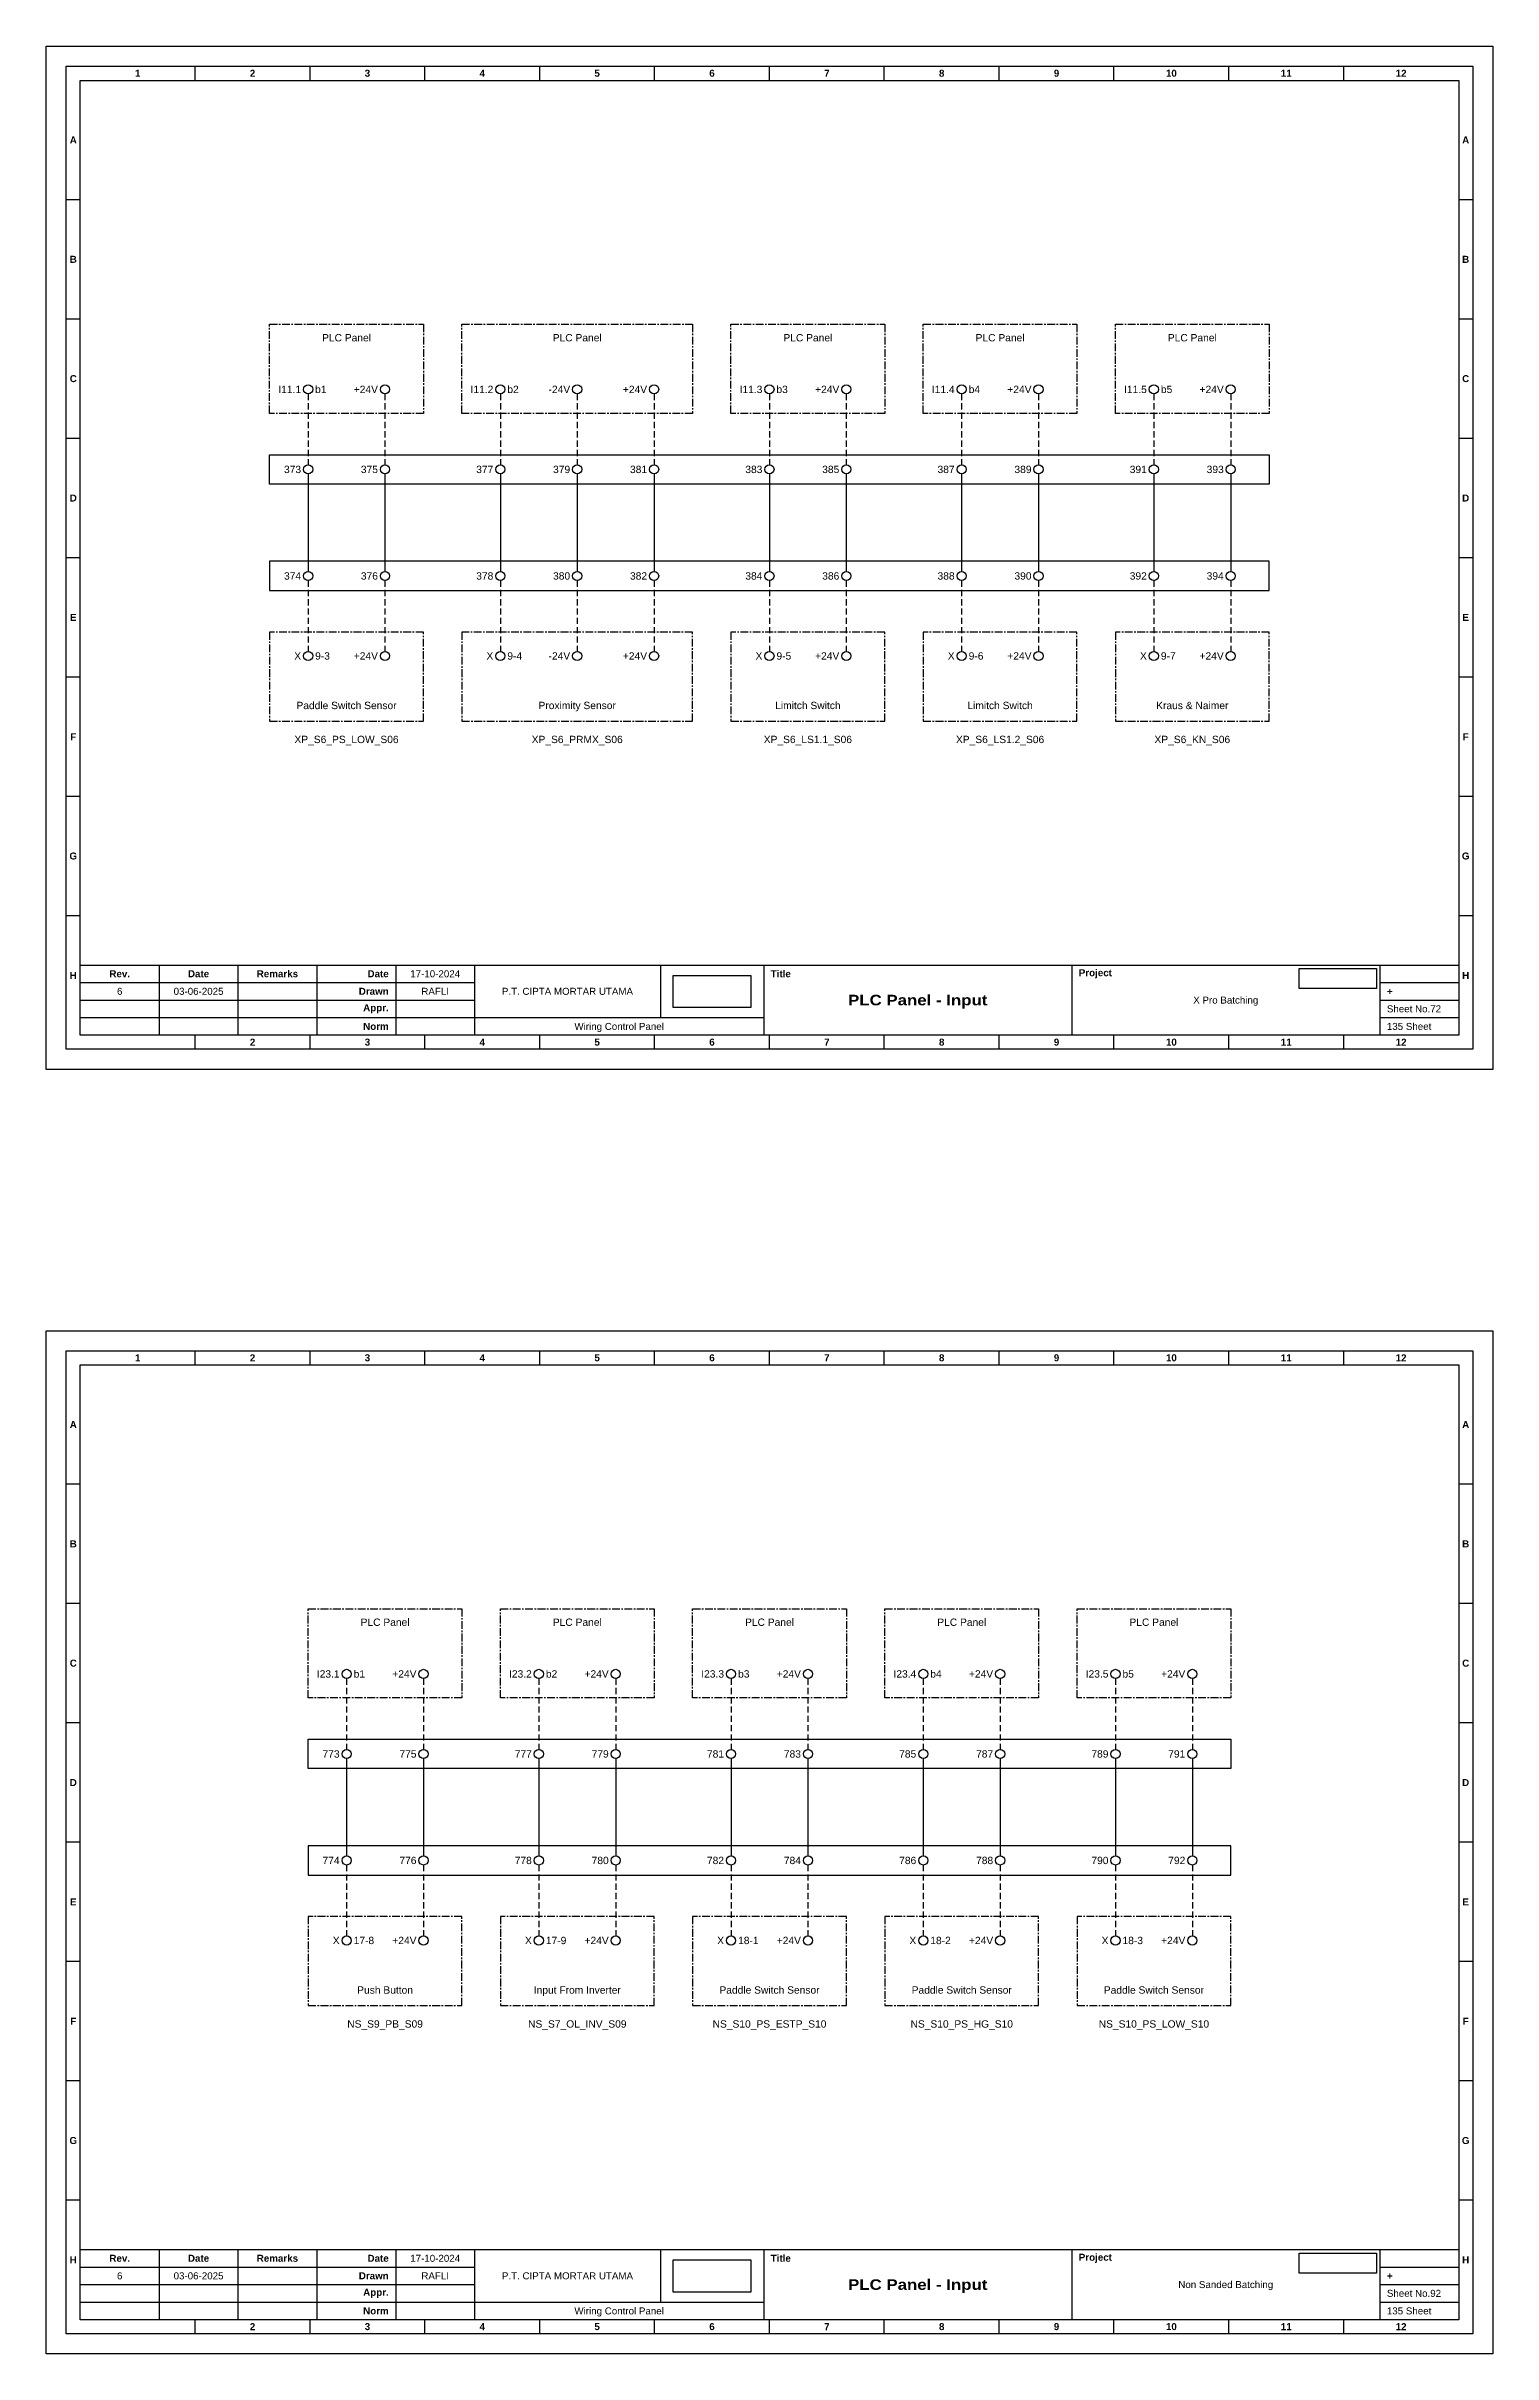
# Model space of a CAD drawing. Header units: millimetres. Extents: x 2277 to 9242, y 1004 to 1739.
# Drawn here: x 4032.3 to 4328.3, y 1003.8 to 1475.9 of the extents above; entities that cross this region are included whole.
import ezdxf
from ezdxf.enums import TextEntityAlignment as Align

# ---------------------------------------------------------------- set-up
doc = ezdxf.new("R2010")
doc.units = ezdxf.units.MM
doc.linetypes.add('CENTER', pattern=[50.8, 31.75, -6.35, 6.35, -6.35])
doc.linetypes.add('HIDDEN', pattern=[9.525, 6.35, -3.175])
doc.styles.add('Bold', font='ariblk.ttf', dxfattribs={"height": 25.4})
doc.styles.get("Standard").update_dxf_attribs({"font": 'arial.ttf'})
picture_1 = doc.add_image_def('image1.png', size_in_pixel=(2048, 847))
picture_2 = doc.add_image_def('image2.png', size_in_pixel=(2092, 542))

# ---------------------------------------------------------------- blocks, each defined once
blk = doc.blocks.new('KOP MU PROJECT')
at = {"color": 6, "ltscale": 50}
for p, q in [((27.74, 184.05), (27.74, 186.66)), ((49.13, 184.05), (49.13, 186.66)), ((70.51, 184.05), (70.51, 186.66)), ((91.89, 184.05), (91.89, 186.66)), ((113.27, 184.05), (113.27, 186.66)), ((134.66, 184.05), (134.66, 186.66)), ((156.04, 184.05), (156.04, 186.66)), ((177.42, 184.05), (177.42, 186.66)), ((198.8, 184.05), (198.8, 186.66)), ((220.19, 184.05), (220.19, 186.66)), ((241.57, 184.05), (241.57, 186.66)), ((6.36, 161.84), (3.75, 161.84)), ((265.59, 161.84), (262.98, 161.84)), ((6.36, 139.63), (3.75, 139.63)), ((265.59, 139.63), (262.98, 139.63)), ((6.36, 117.42), (3.75, 117.42)), ((265.59, 117.42), (262.98, 117.42)), ((6.36, 95.22), (3.75, 95.22)), ((265.59, 95.22), (262.98, 95.22)), ((6.36, 73.01), (3.75, 73.01)), ((265.59, 73.01), (262.98, 73.01)), ((6.36, 50.8), (3.75, 50.8)), ((265.59, 50.8), (262.98, 50.8)), ((6.36, 28.59), (3.75, 28.59)), ((265.59, 28.59), (262.98, 28.59)), ((27.74, 3.75), (27.74, 6.36)), ((49.13, 3.75), (49.13, 6.36)), ((70.51, 3.75), (70.51, 6.36)), ((91.89, 3.75), (91.89, 6.36)), ((113.27, 3.75), (113.27, 6.36)), ((134.66, 3.75), (134.66, 6.36)), ((156.04, 3.75), (156.04, 6.36)), ((177.42, 3.75), (177.42, 6.36)), ((198.8, 3.75), (198.8, 6.36)), ((220.19, 3.75), (220.19, 6.36)), ((241.57, 3.75), (241.57, 6.36))]:
    blk.add_line(p, q, dxfattribs=at)
at = {"ltscale": 50}
for p, q in [((6.36, 19.41), (262.98, 19.41)), ((21.04, 19.41), (21.04, 6.36)), ((35.72, 19.41), (35.72, 6.36)), ((50.41, 19.41), (50.41, 6.36)), ((65.09, 19.41), (65.09, 6.36)), ((79.77, 19.41), (79.77, 6.36)), ((114.35, 19.41), (114.35, 9.62)), ((133.6, 19.41), (133.6, 6.36)), ((190.95, 19.41), (190.95, 6.36)), ((248.3, 19.41), (248.3, 6.36)), ((6.36, 16.15), (79.77, 16.15)), ((6.36, 12.89), (79.77, 12.89)), ((248.3, 16.15), (262.98, 16.15)), ((248.3, 12.89), (262.98, 12.89)), ((6.36, 9.62), (133.6, 9.62)), ((248.3, 9.62), (262.98, 9.62))]:
    blk.add_line(p, q, dxfattribs=at)
at = {"color": 1, "ltscale": 50}
blk.add_lwpolyline([(269.34, 0), (0, 0), (0, 190.41), (269.34, 190.41)], close=True, dxfattribs=at)
at = {"color": 6, "ltscale": 50}
for points in [[(265.59, 3.75), (3.75, 3.75), (3.75, 186.66), (265.59, 186.66)], [(262.98, 6.36), (6.36, 6.36), (6.36, 184.05), (262.98, 184.05)]]:
    blk.add_lwpolyline(points, close=True, dxfattribs=at)
at = {"ltscale": 50, "char_height": 1.305, "attachment_point": 4}
for s, width, heights, insert in [('\\pxqc;{\\fArial|b1|i0|c0|p34;1}', 21.3825, [2.51], (6.36, 185.36)), ('\\pxqc;{\\fArial|b1|i0|c0|p34;2}', 21.3825, [2.51], (27.74, 185.36)), ('\\pxqc;{\\fArial|b1|i0|c0|p34;3}', 21.3825, [2.51], (49.13, 185.36)), ('\\pxqc;{\\fArial|b1|i0|c0|p34;4}', 21.3825, [2.51], (70.51, 185.36)), ('\\pxqc;{\\fArial|b1|i0|c0|p34;5}', 21.3825, [2.51], (91.89, 185.36)), ('\\pxqc;{\\fArial|b1|i0|c0|p34;6}', 21.3825, [2.51], (113.27, 185.36)), ('\\pxqc;{\\fArial|b1|i0|c0|p34;7}', 21.3825, [2.51], (134.66, 185.36)), ('\\pxqc;{\\fArial|b1|i0|c0|p34;8}', 21.3825, [2.51], (156.04, 185.36)), ('\\pxqc;{\\fArial|b1|i0|c0|p34;9}', 21.3825, [2.51], (177.42, 185.36)), ('\\pxqc;{\\fArial|b1|i0|c0|p34;10}', 21.3825, [2.51], (198.8, 185.36)), ('\\pxqc;{\\fArial|b1|i0|c0|p34;11}', 21.3825, [2.51], (220.19, 185.36)), ('\\pxqc;{\\fArial|b1|i0|c0|p34;12}', 21.3825, [2.51], (241.57, 185.36)), ('\\pxqc;{\\fArial|b1|i0|c0|p34;A}', 2.61, [2.51], (3.75, 172.95)), ('\\pxqc;{\\fArial|b1|i0|c0|p34;A}', 2.61, [2.51], (262.98, 172.95)), ('\\pxqc;{\\fArial|b1|i0|c0|p34;B}', 2.61, [2.51], (3.75, 150.74)), ('\\pxqc;{\\fArial|b1|i0|c0|p34;B}', 2.61, [2.51], (262.98, 150.74)), ('\\pxqc;{\\fArial|b1|i0|c0|p34;C}', 2.61, [2.51], (3.75, 128.53)), ('\\pxqc;{\\fArial|b1|i0|c0|p34;C}', 2.61, [2.51], (262.98, 128.53)), ('\\pxqc;{\\fArial|b1|i0|c0|p34;D}', 2.61, [2.51], (3.75, 106.32)), ('\\pxqc;{\\fArial|b1|i0|c0|p34;D}', 2.61, [2.51], (262.98, 106.32)), ('\\pxqc;{\\fArial|b1|i0|c0|p34;E}', 2.61, [2.51], (3.75, 84.11)), ('\\pxqc;{\\fArial|b1|i0|c0|p34;E}', 2.61, [2.51], (262.98, 84.11)), ('\\pxqc;{\\fArial|b1|i0|c0|p34;F}', 2.61, [2.51], (3.75, 61.9)), ('\\pxqc;{\\fArial|b1|i0|c0|p34;F}', 2.61, [2.51], (262.98, 61.9)), ('\\pxqc;{\\fArial|b1|i0|c0|p34;G}', 2.61, [2.51], (3.75, 39.69)), ('\\pxqc;{\\fArial|b1|i0|c0|p34;G}', 2.61, [2.51], (262.98, 39.69)), ('\\pxqc;{\\fArial|b1|i0|c0|p34;H}', 2.61, [2.51], (3.75, 17.47)), ('\\pxqc;{\\fArial|b1|i0|c0|p34;Rev.}', 14.6811, [2.88], (6.36, 17.78)), ('\\pxqc;{\\fArial|b1|i0|c0|p34;Date}', 14.6811, [2.88], (21.04, 17.78)), ('\\pxqc;{\\fArial|b1|i0|c0|p34;Remarks}', 14.6811, [2.88], (35.72, 17.78)), ('\\pxqr;{\\fArial|b1|i0|c0|p34;Date}', 13.3761, [2.88], (50.41, 17.78)), ('\\pxql;{\\fArial|b1|i0|c0|p34;Title}', 50.2419, [2.88], (134.9, 17.78)), ('\\pxql;{\\fArial|b1|i0|c0|p34;Project}', 50.2419, [2.88], (192.25, 17.78)), ('\\pxqc;{\\fArial|b1|i0|c0|p34;H}', 2.61, [2.51], (262.98, 17.47)), ('\\pxqr;{\\fArial|b1|i0|c0|p34;Drawn}', 13.3761, [2.88], (50.41, 14.52)), ('\\pxql;{\\fArial|b1|i0|c0|p34;+}', 14.6811, [2.88], (249.61, 14.52)), ('\\pxqr;{\\fArial|b1|i0|c0|p34;Appr.}', 13.3761, [2.88], (50.41, 11.26)), ('\\pxqr;{\\fArial|b1|i0|c0|p34;Norm}', 13.3761, [2.88], (50.41, 7.99)), ('\\pxqc;{\\fArial|b1|i0|c0|p34;2}', 21.3825, [2.51], (27.74, 5.06)), ('\\pxqc;{\\fArial|b1|i0|c0|p34;3}', 21.3825, [2.51], (49.13, 5.06)), ('\\pxqc;{\\fArial|b1|i0|c0|p34;4}', 21.3825, [2.51], (70.51, 5.06)), ('\\pxqc;{\\fArial|b1|i0|c0|p34;5}', 21.3825, [2.51], (91.89, 5.06)), ('\\pxqc;{\\fArial|b1|i0|c0|p34;6}', 21.3825, [2.51], (113.27, 5.06)), ('\\pxqc;{\\fArial|b1|i0|c0|p34;7}', 21.3825, [2.51], (134.66, 5.06)), ('\\pxqc;{\\fArial|b1|i0|c0|p34;8}', 21.3825, [2.51], (156.04, 5.06)), ('\\pxqc;{\\fArial|b1|i0|c0|p34;9}', 21.3825, [2.51], (177.42, 5.06)), ('\\pxqc;{\\fArial|b1|i0|c0|p34;10}', 21.3825, [2.51], (198.8, 5.06)), ('\\pxqc;{\\fArial|b1|i0|c0|p34;11}', 21.3825, [2.51], (220.19, 5.06)), ('\\pxqc;{\\fArial|b1|i0|c0|p34;12}', 21.3825, [2.51], (241.57, 5.06))]:
    blk.add_mtext_dynamic_manual_height_columns(s, width=width, gutter_width=0.0326, heights=heights, dxfattribs=dict(at, insert=insert))
at = {"ltscale": 50}
for tag, p in [('DATECREATED', (72.43, 17.78)), ('REV', (13.7, 14.52)), ('REVDATE', (28.38, 14.52)), ('REMARKS', (43.06, 14.52)), ('DRAWN', (72.43, 14.52)), ('COMPANY', (97.06, 14.52)), ('PROJECT', (219.62, 12.89)), ('NORM', (72.43, 7.99)), ('APPR', (72.43, 11.26)), ('DRAWINGCATEGORY', (106.68, 7.99)), ('DESCRIPTION', (162.27, 10.03))]:
    blk.add_attdef(tag, text='', height=1.3, dxfattribs=at).set_placement(p, align=Align.MIDDLE_CENTER)
at = {"ltscale": 50, "style": 'Bold'}
blk.add_attdef('TITLE', text='', height=1.96, dxfattribs=at).set_placement((162.27, 12.89), align=Align.MIDDLE_CENTER)
at = {"ltscale": 50}
for tag, p in [('TOTALSHEET', (249.61, 7.99)), ('SHEETNUMBER', (249.61, 11.26))]:
    blk.add_attdef(tag, text='', height=1.3, dxfattribs=at).set_placement(p, align=Align.MIDDLE_LEFT)
image = blk.add_image(picture_1, insert=(116.72, 11.48), size_in_units=(14.5, 6), dxfattribs=at)
image.dxf.flags = 15
image = blk.add_image(picture_2, insert=(233.29, 15.04), size_in_units=(14.36, 3.72), dxfattribs=at)
image.dxf.flags = 15

msp = doc.modelspace()

# ---------------------------------------------------------------- linework, layer by layer
at = {"linetype": 'HIDDEN', "ltscale": 0.2}
for p, q in [((4085.87, 1404.75), (4085.87, 1390.25)), ((4101.6, 1404.75), (4101.6, 1390.25)), ((4125.21, 1404.75), (4125.21, 1390.25)), ((4140.94, 1404.75), (4140.94, 1390.25)), ((4156.68, 1404.75), (4156.68, 1390.25)), ((4180.28, 1404.75), (4180.28, 1390.25)), ((4196.02, 1404.75), (4196.02, 1390.25)), ((4219.62, 1404.75), (4219.62, 1390.25)), ((4235.35, 1404.75), (4235.35, 1390.25)), ((4258.96, 1404.75), (4258.96, 1390.25)), ((4274.69, 1404.75), (4274.69, 1390.25)), ((4085.87, 1366.59), (4085.87, 1352.09)), ((4101.6, 1366.59), (4101.6, 1352.09)), ((4125.21, 1366.59), (4125.21, 1352.09)), ((4140.94, 1366.59), (4140.94, 1352.09)), ((4156.68, 1366.59), (4156.68, 1352.09)), ((4180.28, 1366.59), (4180.28, 1352.09)), ((4196.02, 1366.59), (4196.02, 1352.09)), ((4219.62, 1366.59), (4219.62, 1352.09)), ((4235.35, 1366.59), (4235.35, 1352.09)), ((4258.96, 1366.59), (4258.96, 1352.09)), ((4274.69, 1366.59), (4274.69, 1352.09)), ((4093.75, 1141.97), (4093.75, 1127.48)), ((4109.49, 1141.97), (4109.49, 1127.48)), ((4133.09, 1141.97), (4133.09, 1127.48)), ((4148.82, 1141.97), (4148.82, 1127.48)), ((4172.43, 1141.97), (4172.43, 1127.48)), ((4188.16, 1141.97), (4188.16, 1127.48)), ((4211.77, 1141.97), (4211.77, 1127.48)), ((4227.5, 1141.97), (4227.5, 1127.48)), ((4251.11, 1141.97), (4251.11, 1127.48)), ((4266.84, 1141.97), (4266.84, 1127.48)), ((4093.75, 1103.81), (4093.75, 1089.32)), ((4109.49, 1103.81), (4109.49, 1089.32)), ((4133.09, 1103.81), (4133.09, 1089.32)), ((4148.82, 1103.81), (4148.82, 1089.32)), ((4172.43, 1103.81), (4172.43, 1089.32)), ((4188.16, 1103.81), (4188.16, 1089.32)), ((4211.77, 1103.81), (4211.77, 1089.32)), ((4227.5, 1103.81), (4227.5, 1089.32)), ((4251.11, 1103.81), (4251.11, 1089.32)), ((4266.84, 1103.81), (4266.84, 1089.32))]:
    msp.add_line(p, q, dxfattribs=at)
at = {"ltscale": 0.2}
for p, q in [((4085.87, 1388.38), (4085.87, 1368.46)), ((4101.6, 1388.38), (4101.6, 1368.46)), ((4125.21, 1388.38), (4125.21, 1368.46)), ((4140.94, 1388.38), (4140.94, 1368.46)), ((4156.68, 1388.38), (4156.68, 1368.46)), ((4180.28, 1388.38), (4180.28, 1368.46)), ((4196.02, 1388.38), (4196.02, 1368.46)), ((4219.62, 1388.38), (4219.62, 1368.46)), ((4235.35, 1388.38), (4235.35, 1368.46)), ((4258.96, 1388.38), (4258.96, 1368.46)), ((4274.69, 1388.38), (4274.69, 1368.46)), ((4093.75, 1125.6), (4093.75, 1105.69)), ((4109.49, 1125.6), (4109.49, 1105.69)), ((4133.09, 1125.6), (4133.09, 1105.69)), ((4148.82, 1125.6), (4148.82, 1105.69)), ((4172.43, 1125.6), (4172.43, 1105.69)), ((4188.16, 1125.6), (4188.16, 1105.69)), ((4211.77, 1125.6), (4211.77, 1105.69)), ((4227.5, 1125.6), (4227.5, 1105.69)), ((4251.11, 1125.6), (4251.11, 1105.69)), ((4266.84, 1125.6), (4266.84, 1105.69))]:
    msp.add_line(p, q, dxfattribs=at)
at = {"linetype": 'CENTER', "ltscale": 0.05}
for points in [[(4078, 1419.01), (4109.47, 1419.01), (4109.47, 1400.79), (4078, 1400.79)], [(4117.34, 1419.01), (4164.54, 1419.01), (4164.54, 1400.79), (4117.34, 1400.79)], [(4172.41, 1419.01), (4203.88, 1419.01), (4203.88, 1400.79), (4172.41, 1400.79)], [(4211.75, 1419.01), (4243.22, 1419.01), (4243.22, 1400.79), (4211.75, 1400.79)], [(4251.09, 1419.01), (4282.56, 1419.01), (4282.56, 1400.79), (4251.09, 1400.79)], [(4078, 1337.83), (4109.47, 1337.83), (4109.47, 1356.05), (4078, 1356.05)], [(4117.34, 1337.83), (4164.54, 1337.83), (4164.54, 1356.05), (4117.34, 1356.05)], [(4172.41, 1337.83), (4203.88, 1337.83), (4203.88, 1356.05), (4172.41, 1356.05)], [(4211.75, 1337.83), (4243.22, 1337.83), (4243.22, 1356.05), (4211.75, 1356.05)], [(4251.09, 1337.83), (4282.56, 1337.83), (4282.56, 1356.05), (4251.09, 1356.05)], [(4085.88, 1156.24), (4117.35, 1156.24), (4117.35, 1138.01), (4085.88, 1138.01)], [(4125.22, 1156.24), (4156.69, 1156.24), (4156.69, 1138.01), (4125.22, 1138.01)], [(4164.56, 1156.24), (4196.03, 1156.24), (4196.03, 1138.01), (4164.56, 1138.01)], [(4203.9, 1156.24), (4235.37, 1156.24), (4235.37, 1138.01), (4203.9, 1138.01)], [(4243.24, 1156.24), (4274.71, 1156.24), (4274.71, 1138.01), (4243.24, 1138.01)], [(4085.88, 1075.05), (4117.35, 1075.05), (4117.35, 1093.28), (4085.88, 1093.28)], [(4125.22, 1075.05), (4156.69, 1075.05), (4156.69, 1093.28), (4125.22, 1093.28)], [(4164.56, 1075.05), (4196.03, 1075.05), (4196.03, 1093.28), (4164.56, 1093.28)], [(4203.9, 1075.05), (4235.37, 1075.05), (4235.37, 1093.28), (4203.9, 1093.28)], [(4243.24, 1075.05), (4274.71, 1075.05), (4274.71, 1093.28), (4243.24, 1093.28)]]:
    msp.add_lwpolyline(points, close=True, dxfattribs=at)
at = {"ltscale": 0.05}
for points in [[(4078, 1392.32), (4282.56, 1392.32), (4282.56, 1386.31), (4078, 1386.31)], [(4078, 1364.52), (4282.56, 1364.52), (4282.56, 1370.53), (4078, 1370.53)], [(4085.88, 1129.55), (4274.71, 1129.55), (4274.71, 1123.54), (4085.88, 1123.54)], [(4085.88, 1101.74), (4274.71, 1101.74), (4274.71, 1107.76), (4085.88, 1107.76)]]:
    msp.add_lwpolyline(points, close=True, dxfattribs=at)
for centre in [(4085.87, 1405.69), (4101.6, 1405.69), (4125.21, 1405.69), (4140.94, 1405.69), (4156.68, 1405.69), (4180.28, 1405.69), (4196.02, 1405.69), (4219.62, 1405.69), (4235.35, 1405.69), (4258.96, 1405.69), (4274.69, 1405.69), (4085.87, 1389.32), (4101.6, 1389.32), (4125.21, 1389.32), (4140.94, 1389.32), (4156.68, 1389.32), (4180.28, 1389.32), (4196.02, 1389.32), (4219.62, 1389.32), (4235.35, 1389.32), (4258.96, 1389.32), (4274.69, 1389.32), (4085.87, 1367.53), (4101.6, 1367.53), (4125.21, 1367.53), (4140.94, 1367.53), (4156.68, 1367.53), (4180.28, 1367.53), (4196.02, 1367.53), (4219.62, 1367.53), (4235.35, 1367.53), (4258.96, 1367.53), (4274.69, 1367.53), (4085.87, 1351.16), (4101.6, 1351.16), (4125.21, 1351.16), (4140.94, 1351.16), (4156.68, 1351.16), (4180.28, 1351.16), (4196.02, 1351.16), (4219.62, 1351.16), (4235.35, 1351.16), (4258.96, 1351.16), (4274.69, 1351.16), (4093.75, 1142.91), (4109.49, 1142.91), (4133.09, 1142.91), (4148.82, 1142.91), (4172.43, 1142.91), (4188.16, 1142.91), (4211.77, 1142.91), (4227.5, 1142.91), (4251.11, 1142.91), (4266.84, 1142.91), (4093.75, 1126.54), (4109.49, 1126.54), (4133.09, 1126.54), (4148.82, 1126.54), (4172.43, 1126.54), (4188.16, 1126.54), (4211.77, 1126.54), (4227.5, 1126.54), (4251.11, 1126.54), (4266.84, 1126.54), (4093.75, 1104.75), (4109.49, 1104.75), (4133.09, 1104.75), (4148.82, 1104.75), (4172.43, 1104.75), (4188.16, 1104.75), (4211.77, 1104.75), (4227.5, 1104.75), (4251.11, 1104.75), (4266.84, 1104.75), (4093.75, 1088.38), (4109.49, 1088.38), (4133.09, 1088.38), (4148.82, 1088.38), (4172.43, 1088.38), (4188.16, 1088.38), (4211.77, 1088.38), (4227.5, 1088.38), (4251.11, 1088.38), (4266.84, 1088.38)]:
    msp.add_circle(centre, 0.938)

# ---------------------------------------------------------------- block references
at = {"xscale": 1.099296583304004, "yscale": 1.099296583304004, "zscale": 1.099296583304004}
for p, values in [((4032.25, 1266.59), {'TITLE': 'PLC Panel - Input', 'PROJECT': 'X Pro Batching', 'COMPANY': 'P.T. CIPTA MORTAR UTAMA', 'DRAWINGCATEGORY': 'Wiring Control Panel', 'DRAWN': 'RAFLI', 'DATECREATED': '17-10-2024', 'REVDATE': '03-06-2025', 'REV': '6', 'SHEETNUMBER': 'Sheet No.72', 'TOTALSHEET': '135 Sheet'}), ((4032.25, 1003.81), {'TITLE': 'PLC Panel - Input', 'PROJECT': 'Non Sanded Batching', 'COMPANY': 'P.T. CIPTA MORTAR UTAMA', 'DRAWINGCATEGORY': 'Wiring Control Panel', 'DRAWN': 'RAFLI', 'DATECREATED': '17-10-2024', 'REVDATE': '03-06-2025', 'REV': '6', 'SHEETNUMBER': 'Sheet No.92', 'TOTALSHEET': '135 Sheet'})]:
    msp.add_blockref('KOP MU PROJECT', p, dxfattribs=at).add_auto_attribs(values)

# ---------------------------------------------------------------- texts
for s, p in [('PLC Panel', (4093.73, 1417.01)), ('PLC Panel', (4140.94, 1417.01)), ('PLC Panel', (4188.15, 1417.01)), ('PLC Panel', (4227.49, 1417.01)), ('PLC Panel', (4266.83, 1417.01)), ('XP_S6_PS_LOW_S06', (4093.73, 1334.83)), ('XP_S6_PRMX_S06', (4140.94, 1334.83)), ('XP_S6_LS1.1_S06', (4188.15, 1334.83)), ('XP_S6_LS1.2_S06', (4227.49, 1334.83)), ('XP_S6_KN_S06', (4266.83, 1334.83)), ('PLC Panel', (4101.62, 1154.24)), ('PLC Panel', (4140.96, 1154.24)), ('PLC Panel', (4180.3, 1154.24)), ('PLC Panel', (4219.64, 1154.24)), ('PLC Panel', (4258.97, 1154.24)), ('NS_S9_PB_S09', (4101.62, 1072.05)), ('NS_S7_OL_INV_S09', (4140.96, 1072.05)), ('NS_S10_PS_ESTP_S10', (4180.3, 1072.05)), ('NS_S10_PS_HG_S10', (4219.64, 1072.05)), ('NS_S10_PS_LOW_S10', (4258.97, 1072.05))]:
    msp.add_text(s, height=1.5).set_placement(p, align=Align.TOP_CENTER)
for s, p in [('I11.1', (4084.43, 1405.69)), ('+24V', (4100.16, 1405.69)), ('I11.2', (4123.77, 1405.69)), ('-24V', (4139.5, 1405.69)), ('+24V', (4155.24, 1405.69)), ('I11.3', (4178.84, 1405.69)), ('+24V', (4194.58, 1405.69)), ('I11.4', (4218.18, 1405.69)), ('+24V', (4233.92, 1405.69)), ('I11.5', (4257.52, 1405.69)), ('+24V', (4273.26, 1405.69)), ('373', (4084.43, 1389.32)), ('375', (4100.16, 1389.32)), ('377', (4123.77, 1389.32)), ('379', (4139.5, 1389.32)), ('381', (4155.24, 1389.32)), ('383', (4178.84, 1389.32)), ('385', (4194.58, 1389.32)), ('387', (4218.18, 1389.32)), ('389', (4233.92, 1389.32)), ('391', (4257.52, 1389.32)), ('393', (4273.26, 1389.32)), ('374', (4084.43, 1367.53)), ('376', (4100.16, 1367.53)), ('378', (4123.77, 1367.53)), ('380', (4139.5, 1367.53)), ('382', (4155.24, 1367.53)), ('384', (4178.84, 1367.53)), ('386', (4194.58, 1367.53)), ('388', (4218.18, 1367.53)), ('390', (4233.92, 1367.53)), ('392', (4257.52, 1367.53)), ('394', (4273.26, 1367.53)), ('X', (4084.43, 1351.16)), ('+24V', (4100.16, 1351.16)), ('X', (4123.77, 1351.16)), ('-24V', (4139.5, 1351.16)), ('+24V', (4155.24, 1351.16)), ('X', (4178.84, 1351.16)), ('+24V', (4194.58, 1351.16)), ('X', (4218.18, 1351.16)), ('+24V', (4233.92, 1351.16)), ('X', (4257.52, 1351.16)), ('+24V', (4273.26, 1351.16)), ('I23.1', (4092.31, 1142.91)), ('+24V', (4108.05, 1142.91)), ('I23.2', (4131.65, 1142.91)), ('+24V', (4147.39, 1142.91)), ('I23.3', (4170.99, 1142.91)), ('+24V', (4186.73, 1142.91)), ('I23.4', (4210.33, 1142.91)), ('+24V', (4226.07, 1142.91)), ('I23.5', (4249.67, 1142.91)), ('+24V', (4265.4, 1142.91)), ('773', (4092.31, 1126.54)), ('775', (4108.05, 1126.54)), ('777', (4131.65, 1126.54)), ('779', (4147.39, 1126.54)), ('781', (4170.99, 1126.54)), ('783', (4186.73, 1126.54)), ('785', (4210.33, 1126.54)), ('787', (4226.07, 1126.54)), ('789', (4249.67, 1126.54)), ('791', (4265.4, 1126.54)), ('774', (4092.31, 1104.75)), ('776', (4108.05, 1104.75)), ('778', (4131.65, 1104.75)), ('780', (4147.39, 1104.75)), ('782', (4170.99, 1104.75)), ('784', (4186.73, 1104.75)), ('786', (4210.33, 1104.75)), ('788', (4226.07, 1104.75)), ('790', (4249.67, 1104.75)), ('792', (4265.4, 1104.75)), ('X', (4092.31, 1088.38)), ('+24V', (4108.05, 1088.38)), ('X', (4131.65, 1088.38)), ('+24V', (4147.39, 1088.38)), ('X', (4170.99, 1088.38)), ('+24V', (4186.73, 1088.38)), ('X', (4210.33, 1088.38)), ('+24V', (4226.07, 1088.38)), ('X', (4249.67, 1088.38)), ('+24V', (4265.4, 1088.38))]:
    msp.add_text(s, height=1.5).set_placement(p, align=Align.MIDDLE_RIGHT)
for s, p in [('b1', (4087.3, 1405.69)), ('b2', (4126.64, 1405.69)), ('b3', (4181.72, 1405.69)), ('b4', (4221.06, 1405.69)), ('b5', (4260.4, 1405.69)), ('9-3', (4087.3, 1351.16)), ('9-4', (4126.64, 1351.16)), ('9-5', (4181.72, 1351.16)), ('9-6', (4221.06, 1351.16)), ('9-7', (4260.4, 1351.16)), ('b1', (4095.19, 1142.91)), ('b2', (4134.53, 1142.91)), ('b3', (4173.87, 1142.91)), ('b4', (4213.2, 1142.91)), ('b5', (4252.54, 1142.91)), ('17-8', (4095.19, 1088.38)), ('17-9', (4134.53, 1088.38)), ('18-1', (4173.87, 1088.38)), ('18-2', (4213.2, 1088.38)), ('18-3', (4252.54, 1088.38))]:
    msp.add_text(s, height=1.5).set_placement(p, align=Align.MIDDLE_LEFT)
for s, p in [('Paddle Switch Sensor', (4093.73, 1339.83)), ('Proximity Sensor', (4140.94, 1339.83)), ('Limitch Switch', (4188.15, 1339.83)), ('Limitch Switch', (4227.49, 1339.83)), ('Kraus & Naimer', (4266.83, 1339.83)), ('Push Button', (4101.62, 1077.05)), ('Input From Inverter', (4140.96, 1077.05)), ('Paddle Switch Sensor', (4180.3, 1077.05)), ('Paddle Switch Sensor', (4219.64, 1077.05)), ('Paddle Switch Sensor', (4258.97, 1077.05))]:
    msp.add_text(s, height=1.5).set_placement(p, align=Align.BOTTOM_CENTER)

doc.saveas('drawing.dxf')
